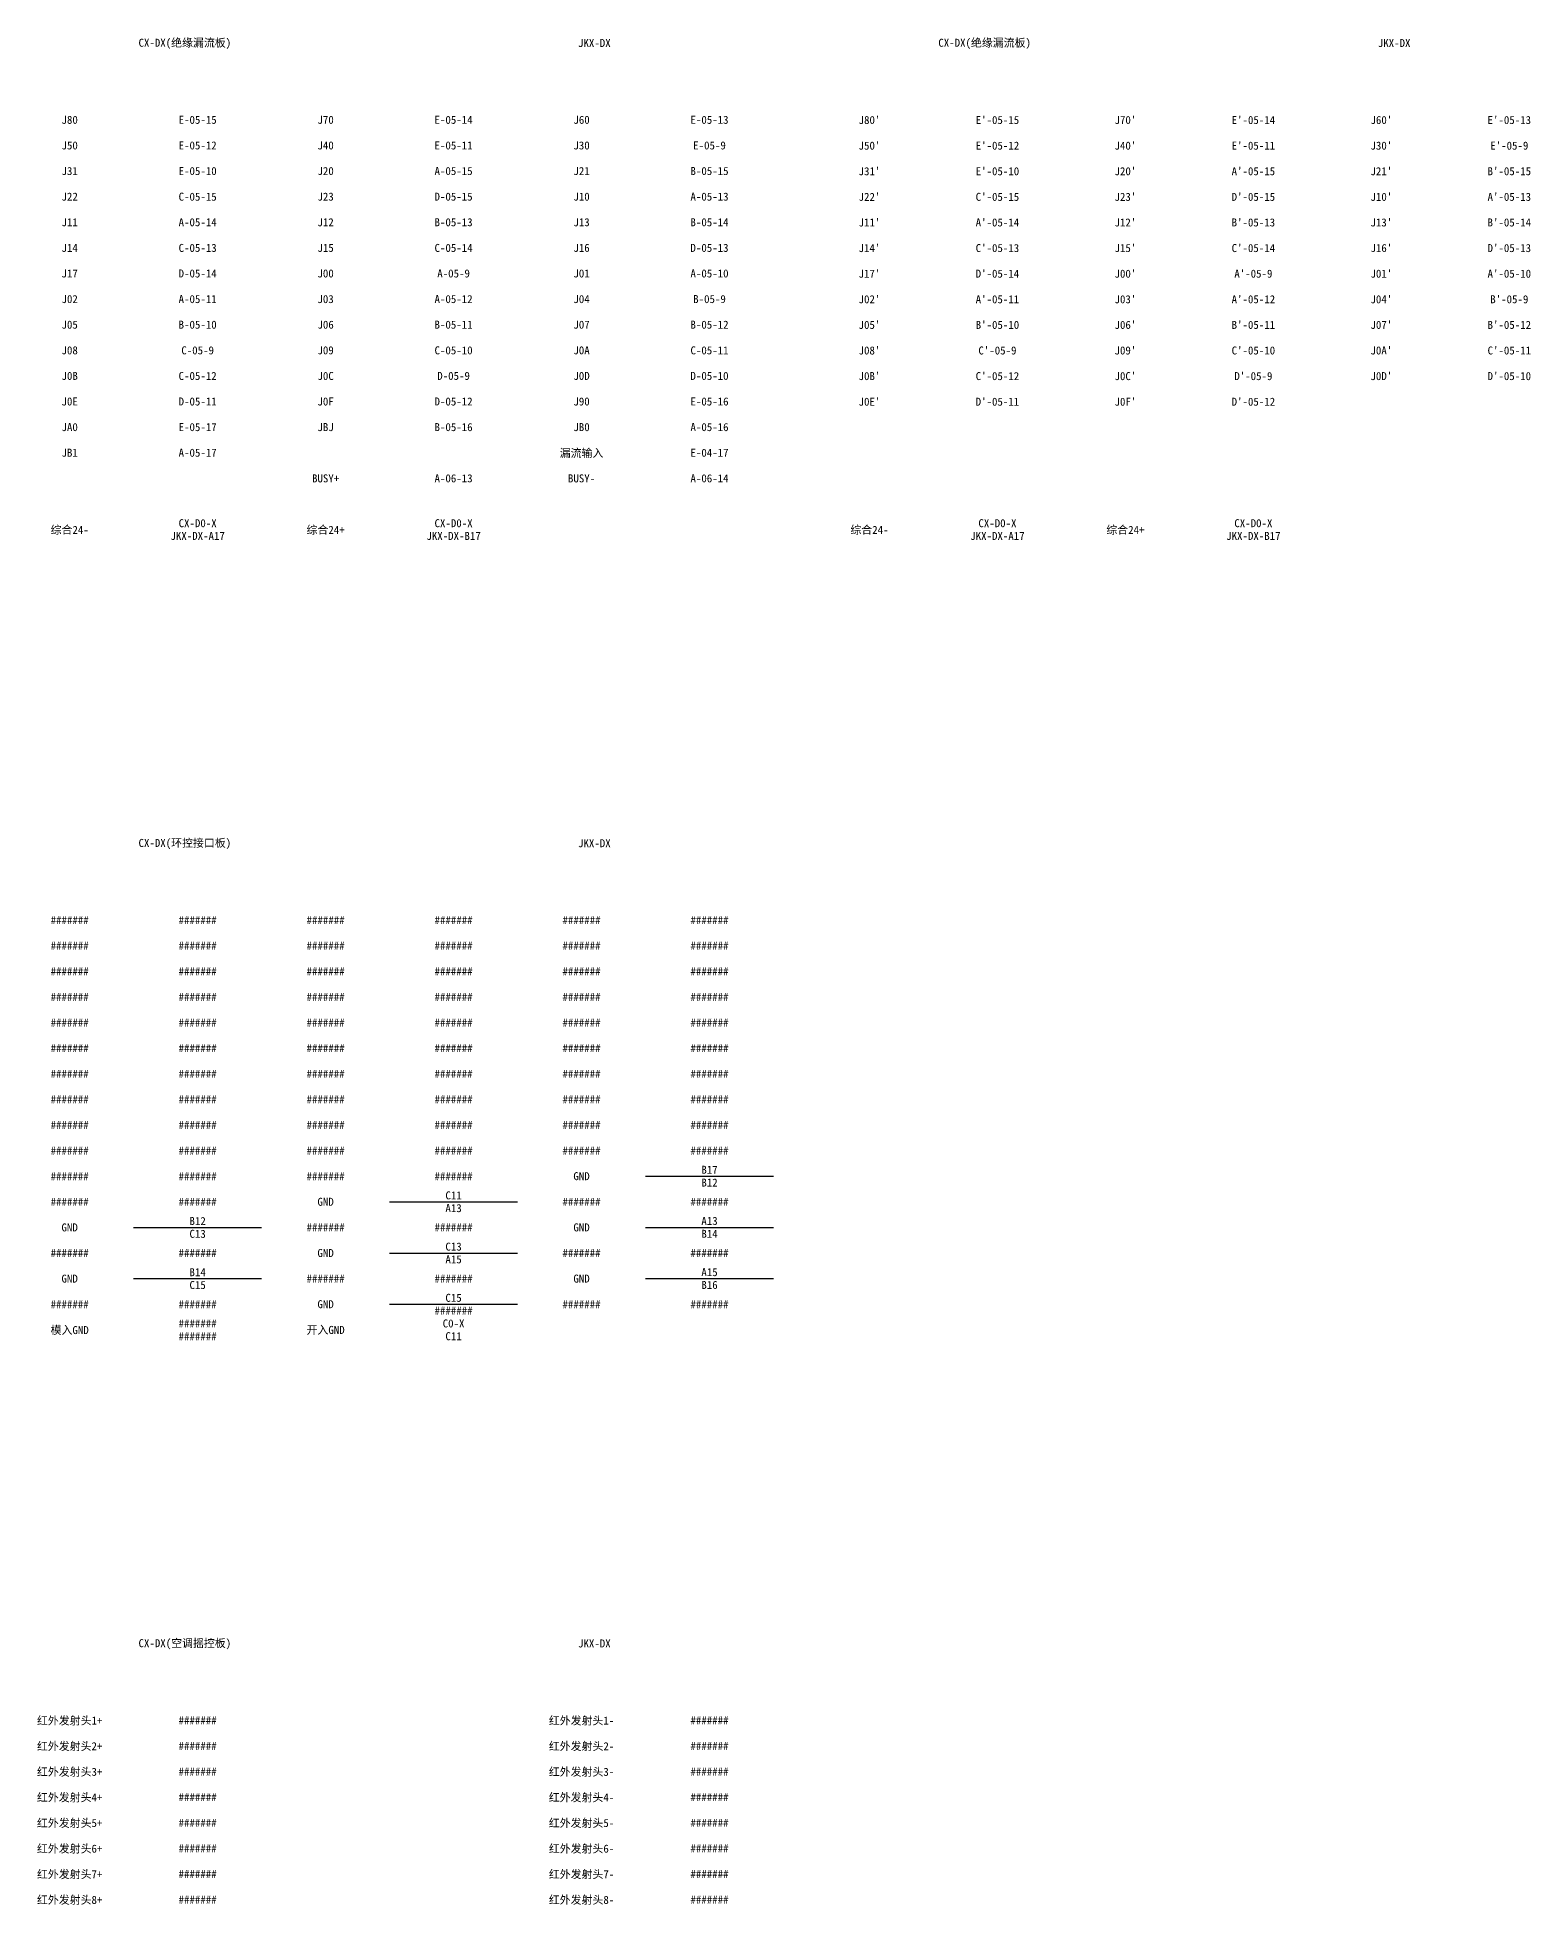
# Model space of a CAD drawing. Header units: millimetres. Extents: x 768 to 1655, y -676 to 730.
# Drawn here: x 768 to 1235, y -676 to -92 of the extents above; entities that cross this region are included whole.
import ezdxf
from ezdxf.enums import TextEntityAlignment as Align

# ---------------------------------------------------------------- set-up
doc = ezdxf.new("R2010")
doc.units = ezdxf.units.MM
doc.styles.get("Standard").update_dxf_attribs({"font": ''})
doc.styles.get('Standard').set_extended_font_data('SimSun')

# ---------------------------------------------------------------- blocks, each defined once
blk = doc.blocks.new('接口架—绝缘漏流板—配线端子')
for s, p in [('CX-DX(绝缘漏流板)', (64, 156)), ('JKX-DX', (192, 156)), ('J80', (28, 132)), ('E-05-15', (68, 132)), ('J70', (108, 132)), ('E-05-14', (148, 132)), ('J60', (188, 132)), ('E-05-13', (228, 132)), ('J50', (28, 124)), ('E-05-12', (68, 124)), ('J40', (108, 124)), ('E-05-11', (148, 124)), ('J30', (188, 124)), ('E-05-9', (228, 124)), ('J31', (28, 116)), ('E-05-10', (68, 116)), ('J20', (108, 116)), ('A-05-15', (148, 116)), ('J21', (188, 116)), ('B-05-15', (228, 116)), ('J22', (28, 108)), ('C-05-15', (68, 108)), ('J23', (108, 108)), ('D-05-15', (148, 108)), ('J10', (188, 108)), ('A-05-13', (228, 108)), ('J11', (28, 100)), ('A-05-14', (68, 100)), ('J12', (108, 100)), ('B-05-13', (148, 100)), ('J13', (188, 100)), ('B-05-14', (228, 100)), ('J14', (28, 92)), ('C-05-13', (68, 92)), ('J15', (108, 92)), ('C-05-14', (148, 92)), ('J16', (188, 92)), ('D-05-13', (228, 92)), ('J17', (28, 84)), ('D-05-14', (68, 84)), ('J00', (108, 84)), ('A-05-9', (148, 84)), ('J01', (188, 84)), ('A-05-10', (228, 84)), ('J02', (28, 76)), ('A-05-11', (68, 76)), ('J03', (108, 76)), ('A-05-12', (148, 76)), ('J04', (188, 76)), ('B-05-9', (228, 76)), ('J05', (28, 68)), ('B-05-10', (68, 68)), ('J06', (108, 68)), ('B-05-11', (148, 68)), ('J07', (188, 68)), ('B-05-12', (228, 68)), ('J08', (28, 60)), ('C-05-9', (68, 60)), ('J09', (108, 60)), ('C-05-10', (148, 60)), ('J0A', (188, 60)), ('C-05-11', (228, 60)), ('J0B', (28, 52)), ('C-05-12', (68, 52)), ('J0C', (108, 52)), ('D-05-9', (148, 52)), ('J0D', (188, 52)), ('D-05-10', (228, 52)), ('J0E', (28, 44)), ('D-05-11', (68, 44)), ('J0F', (108, 44)), ('D-05-12', (148, 44)), ('J90', (188, 44)), ('E-05-16', (228, 44)), ('JA0', (28, 36)), ('E-05-17', (68, 36)), ('JBJ', (108, 36)), ('B-05-16', (148, 36)), ('JB0', (188, 36)), ('A-05-16', (228, 36)), ('JB1', (28, 28)), ('A-05-17', (68, 28)), ('漏流输入', (188, 28)), ('E-04-17', (228, 28)), ('BUSY+', (108, 20)), ('A-06-13', (148, 20)), ('BUSY-', (188, 20)), ('A-06-14', (228, 20)), ('CX-D0-X', (68, 6)), ('CX-D0-X', (148, 6)), ('综合24-', (28, 4)), ('JKX-DX-A17', (68, 2)), ('综合24+', (108, 4)), ('JKX-DX-B17', (148, 2))]:
    blk.add_text(s, height=2.5).set_placement(p, align=Align.MIDDLE)
blk = doc.blocks.new("接口架—绝缘漏流板'—配线疯子")
for s, p in [('CX-DX(绝缘漏流板)', (64, 156)), ('JKX-DX', (192, 156)), ("J80'", (28, 132)), ("E'-05-15", (68, 132)), ("J70'", (108, 132)), ("E'-05-14", (148, 132)), ("J60'", (188, 132)), ("E'-05-13", (228, 132)), ("J50'", (28, 124)), ("E'-05-12", (68, 124)), ("J40'", (108, 124)), ("E'-05-11", (148, 124)), ("J30'", (188, 124)), ("E'-05-9", (228, 124)), ("J31'", (28, 116)), ("E'-05-10", (68, 116)), ("J20'", (108, 116)), ("A'-05-15", (148, 116)), ("J21'", (188, 116)), ("B'-05-15", (228, 116)), ("J22'", (28, 108)), ("C'-05-15", (68, 108)), ("J23'", (108, 108)), ("D'-05-15", (148, 108)), ("J10'", (188, 108)), ("A'-05-13", (228, 108)), ("J11'", (28, 100)), ("A'-05-14", (68, 100)), ("J12'", (108, 100)), ("B'-05-13", (148, 100)), ("J13'", (188, 100)), ("B'-05-14", (228, 100)), ("J14'", (28, 92)), ("C'-05-13", (68, 92)), ("J15'", (108, 92)), ("C'-05-14", (148, 92)), ("J16'", (188, 92)), ("D'-05-13", (228, 92)), ("J17'", (28, 84)), ("D'-05-14", (68, 84)), ("J00'", (108, 84)), ("A'-05-9", (148, 84)), ("J01'", (188, 84)), ("A'-05-10", (228, 84)), ("J02'", (28, 76)), ("A'-05-11", (68, 76)), ("J03'", (108, 76)), ("A'-05-12", (148, 76)), ("J04'", (188, 76)), ("B'-05-9", (228, 76)), ("J05'", (28, 68)), ("B'-05-10", (68, 68)), ("J06'", (108, 68)), ("B'-05-11", (148, 68)), ("J07'", (188, 68)), ("B'-05-12", (228, 68)), ("J08'", (28, 60)), ("C'-05-9", (68, 60)), ("J09'", (108, 60)), ("C'-05-10", (148, 60)), ("J0A'", (188, 60)), ("C'-05-11", (228, 60)), ("J0B'", (28, 52)), ("C'-05-12", (68, 52)), ("J0C'", (108, 52)), ("D'-05-9", (148, 52)), ("J0D'", (188, 52)), ("D'-05-10", (228, 52)), ("J0E'", (28, 44)), ("D'-05-11", (68, 44)), ("J0F'", (108, 44)), ("D'-05-12", (148, 44)), ('CX-D0-X', (68, 6)), ('CX-D0-X', (148, 6)), ('综合24-', (28, 4)), ('JKX-DX-A17', (68, 2)), ('综合24+', (108, 4)), ('JKX-DX-B17', (148, 2))]:
    blk.add_text(s, height=2.5).set_placement(p, align=Align.MIDDLE)
blk = doc.blocks.new('接口架—环控板—配线端子')
for p, q in [((208, 52), (248, 52)), ((128, 44), (168, 44)), ((48, 36), (88, 36)), ((208, 36), (248, 36)), ((128, 28), (168, 28)), ((48, 20), (88, 20)), ((208, 20), (248, 20)), ((128, 12), (168, 12))]:
    blk.add_line(p, q)
for s, p in [('CX-DX(环控接口板)', (64, 156)), ('JKX-DX', (192, 156)), ('#######', (28, 132)), ('#######', (68, 132)), ('#######', (108, 132)), ('#######', (148, 132)), ('#######', (188, 132)), ('#######', (228, 132)), ('#######', (28, 124)), ('#######', (68, 124)), ('#######', (108, 124)), ('#######', (148, 124)), ('#######', (188, 124)), ('#######', (228, 124)), ('#######', (28, 116)), ('#######', (68, 116)), ('#######', (108, 116)), ('#######', (148, 116)), ('#######', (188, 116)), ('#######', (228, 116)), ('#######', (28, 108)), ('#######', (68, 108)), ('#######', (108, 108)), ('#######', (148, 108)), ('#######', (188, 108)), ('#######', (228, 108)), ('#######', (28, 100)), ('#######', (68, 100)), ('#######', (108, 100)), ('#######', (148, 100)), ('#######', (188, 100)), ('#######', (228, 100)), ('#######', (28, 92)), ('#######', (68, 92)), ('GND', (188, 52)), ('B17', (228, 54)), ('C11', (148, 46)), ('B12', (228, 50)), ('#######', (28, 44)), ('#######', (68, 44)), ('GND', (108, 44)), ('A13', (148, 42)), ('#######', (188, 44)), ('#######', (228, 44)), ('GND', (28, 36)), ('C13', (68, 34)), ('B12', (68, 38)), ('#######', (108, 36)), ('#######', (148, 36)), ('GND', (188, 36)), ('A13', (228, 38)), ('B14', (228, 34)), ('#######', (28, 28)), ('#######', (68, 28)), ('GND', (108, 28)), ('C13', (148, 30)), ('#######', (188, 28)), ('#######', (228, 28)), ('A15', (148, 26)), ('GND', (28, 20)), ('C15', (68, 18)), ('B14', (68, 22)), ('#######', (108, 20)), ('#######', (148, 20)), ('GND', (188, 20)), ('A15', (228, 22)), ('B16', (228, 18)), ('#######', (28, 12)), ('#######', (68, 12)), ('GND', (108, 12)), ('C15', (148, 14)), ('#######', (188, 12)), ('#######', (228, 12)), ('#######', (68, 6)), ('#######', (148, 10)), ('C0-X', (148, 6)), ('模入GND', (28, 4)), ('#######', (68, 2)), ('开入GND', (108, 4)), ('C11', (148, 2))]:
    blk.add_text(s, height=2.5).set_placement(p, align=Align.MIDDLE)
at = {"color": 2}
for p in [(108, 92), (148, 92), (188, 92), (228, 92), (28, 84), (68, 84), (108, 84), (148, 84), (188, 84), (228, 84), (28, 76), (68, 76), (108, 76), (148, 76), (188, 76), (228, 76), (28, 68), (68, 68), (108, 68), (148, 68), (188, 68), (228, 68), (28, 60), (68, 60), (108, 60), (148, 60), (188, 60), (228, 60), (28, 52), (68, 52), (108, 52), (148, 52)]:
    blk.add_text('#######', height=2.5, dxfattribs=at).set_placement(p, align=Align.MIDDLE)
blk = doc.blocks.new('接口架—空摇控板—配线端子')
for s, p in [('CX-DX(空调摇控板)', (64, 156)), ('JKX-DX', (192, 156)), ('红外发射头1+', (28, 132)), ('#######', (68, 132)), ('红外发射头1-', (188, 132)), ('#######', (228, 132)), ('红外发射头2+', (28, 124)), ('#######', (68, 124)), ('红外发射头2-', (188, 124)), ('#######', (228, 124)), ('红外发射头3+', (28, 116)), ('#######', (68, 116)), ('红外发射头3-', (188, 116)), ('#######', (228, 116)), ('红外发射头4+', (28, 108)), ('#######', (68, 108)), ('红外发射头4-', (188, 108)), ('#######', (228, 108)), ('红外发射头5+', (28, 100)), ('#######', (68, 100)), ('红外发射头5-', (188, 100)), ('#######', (228, 100)), ('红外发射头6+', (28, 92)), ('红外发射头6-', (188, 92)), ('#######', (68, 92)), ('#######', (228, 92)), ('红外发射头7+', (28, 84)), ('#######', (68, 84)), ('红外发射头7-', (188, 84)), ('#######', (228, 84)), ('红外发射头8+', (28, 76)), ('#######', (68, 76)), ('红外发射头8-', (188, 76)), ('#######', (228, 76))]:
    blk.add_text(s, height=2.5).set_placement(p, align=Align.MIDDLE)

msp = doc.modelspace()

# ---------------------------------------------------------------- block references
for name, p in [('接口架—绝缘漏流板—配线端子', (750, -250)), ("接口架—绝缘漏流板'—配线疯子", (1000, -250)), ('接口架—环控板—配线端子', (750, -500)), ('接口架—空摇控板—配线端子', (750, -750))]:
    msp.add_blockref(name, p)

doc.saveas('drawing.dxf')
